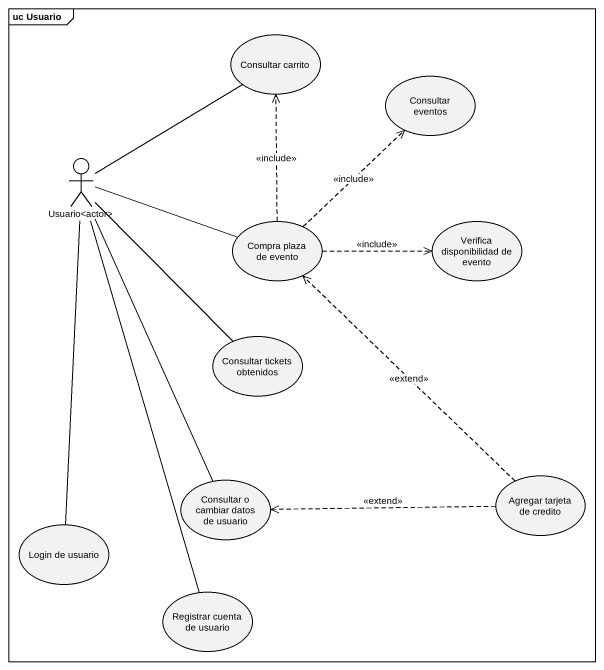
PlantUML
@startuml
mainframe uc Usuario
usecase "Consultar carrito" as Consultar_carrito
usecase "Consultar eventos" as Consultar_eventos
actor "Usuario<actor>" as Usuario_actor
usecase "Compra plaza de evento" as Compra_plaza_de_evento
usecase "Verifica disponibilidad de evento" as Verifica_disponibilidad_de
usecase "Consultar tickets obtenidos" as Consultar_tickets_obtenidos
usecase "Consultar o cambiar datos de usuario" as Consultar_o_cambiar_datos
usecase "Agregar tarjeta de credito" as Agregar_tarjeta_de_credito
usecase "Login de usuario" as Login_de_usuario
usecase "Registrar cuenta de usuario" as Registrar_cuenta_de_usuario
Usuario_actor -up- Consultar_carrito
Usuario_actor -right- Compra_plaza_de_evento
Usuario_actor -- Consultar_tickets_obtenidos
Usuario_actor -- Consultar_o_cambiar_datos
Usuario_actor -- Login_de_usuario
Usuario_actor -- Registrar_cuenta_de_usuario
Compra_plaza_de_evento .up.> Consultar_carrito : <<include>>
Compra_plaza_de_evento .up.> Consultar_eventos : <<include>>
Compra_plaza_de_evento .right.> Verifica_disponibilidad_de : <<include>>
Agregar_tarjeta_de_credito .up.> Compra_plaza_de_evento : <<extend>>
Agregar_tarjeta_de_credito .left.> Consultar_o_cambiar_datos : <<extend>>
@enduml
